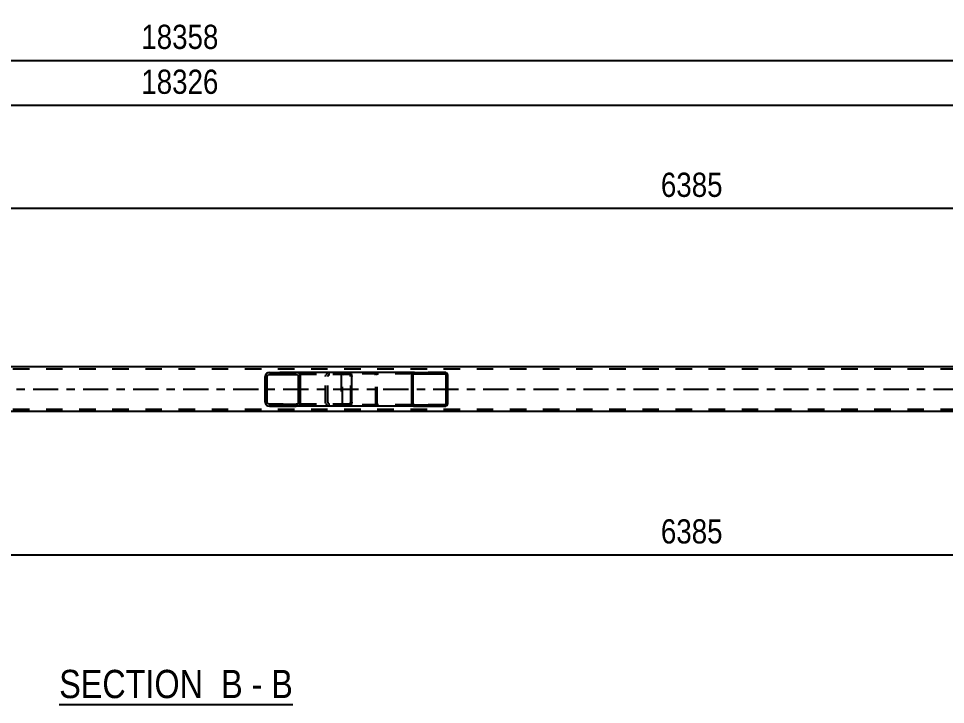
# Model space of a CAD drawing. Header units: millimetres. Extents: x 0 to 841, y 0 to 594.
# Drawn here: x 376 to 485.6, y 214.8 to 296 of the extents above; entities that cross this region are included whole.
import ezdxf

# ---------------------------------------------------------------- set-up
doc = ezdxf.new("R2010")
doc.units = ezdxf.units.MM
doc.linetypes.add('DXK_LINE_DOT2', pattern=[3.9198, 1.9599, -1.9599])
doc.linetypes.add('DXK_LINE_DOT3', pattern=[5.9187, 2.979, -0.9799, 0.9799, -0.9799])
doc.styles.add('Arial Narrow', font='ARIALN.TTF', dxfattribs={"height": 0.2})

# ---------------------------------------------------------------- blocks, each defined once
blk = doc.blocks.new('Unknown-318884811-12 - 5555')
at = {"color": 6, "linetype": 'Continuous'}
blk.add_line((380.78, 214.83), (408.43, 214.83), dxfattribs=at)
at = {"color": 0, "linetype": 'Continuous'}
for points in [[(398.89, 215.58), (398.89, 219.08), (380.78, 219.08), (380.78, 215.58)], [(402.5, 215.58), (402.5, 219.08), (399.94, 219.08), (399.94, 215.58)], [(404.82, 215.58), (404.82, 219.08), (403.55, 219.08), (403.55, 215.58)], [(408.43, 215.58), (408.43, 219.08), (405.87, 219.08), (405.87, 215.58)]]:
    blk.add_wipeout(points, dxfattribs=at)
at = {"color": 7, "linetype": 'Continuous', "style": 'Arial Narrow'}
for s, p in [('SECTION ', (380.78, 215.58)), ('B', (399.94, 215.58)), ('B', (405.87, 215.58)), ('-', (403.55, 215.58))]:
    blk.add_text(s, height=3.34, dxfattribs=at).set_placement(p)
blk = doc.blocks.new('Part-318884811-5679 - 5555')
at = {"linetype": 'Continuous'}
h = blk.add_hatch(dxfattribs=at)
h.set_pattern_fill('', scale=0.7, style=0, pattern_type=0)
h.set_pattern_definition([(45, (426.7203, 253.9117), (-1.57154, 1.57154), [])])
h.paths.add_polyline_path([(426.75, 253.79), (426.72, 253.91), (426.65, 254.02), (426.54, 254.08), (426.41, 254.11), (422.83, 254.11), (422.7, 254.08), (422.59, 254.02), (422.52, 253.91), (422.49, 253.79), (422.49, 250.43), (422.52, 250.31), (422.59, 250.2), (422.7, 250.13), (422.83, 250.11), (426.41, 250.11), (426.54, 250.13), (426.65, 250.2), (426.72, 250.31), (426.75, 250.43)])
h.paths.add_polyline_path([(426.56, 250.37), (426.53, 250.32), (426.47, 250.28), (426.41, 250.27), (422.83, 250.27), (422.76, 250.28), (422.71, 250.32), (422.67, 250.37), (422.66, 250.43), (422.66, 253.79), (422.67, 253.85), (422.71, 253.9), (422.76, 253.94), (422.83, 253.95), (426.41, 253.95), (426.47, 253.94), (426.53, 253.9), (426.56, 253.85), (426.58, 253.79), (426.58, 250.43)])
at = {"color": 7, "linetype": 'DXK_LINE_DOT2'}
for p, q in [((414.14, 253.79), (414.15, 253.81)), ((414.14, 253.79), (414.14, 250.43)), ((414.15, 253.81), (414.17, 253.91)), ((414.32, 253.85), (414.31, 253.79)), ((414.31, 250.43), (414.31, 253.79)), ((414.36, 253.9), (414.32, 253.85)), ((414.35, 254.08), (414.48, 254.11)), ((414.42, 253.94), (414.36, 253.9)), ((414.48, 253.95), (414.42, 253.94)), ((415.13, 254.11), (414.48, 254.11)), ((426.41, 253.95), (414.48, 253.95)), ((418.06, 254.11), (418.19, 254.08)), ((418.12, 253.94), (418.06, 253.95)), ((418.18, 253.9), (418.12, 253.94)), ((418.21, 253.85), (418.18, 253.9)), ((418.23, 253.79), (418.21, 253.85)), ((418.23, 250.43), (418.23, 253.79)), ((418.37, 253.91), (418.4, 253.79)), ((418.4, 250.43), (418.4, 253.79)), ((426.41, 254.11), (422.83, 254.11)), ((414.15, 250.41), (414.14, 250.43)), ((414.17, 250.31), (414.15, 250.41)), ((414.31, 250.43), (414.32, 250.37)), ((414.32, 250.37), (414.36, 250.32)), ((414.48, 250.11), (414.35, 250.13)), ((414.36, 250.32), (414.42, 250.28)), ((414.42, 250.28), (414.48, 250.27)), ((426.41, 250.27), (414.48, 250.27)), ((415.13, 250.11), (414.48, 250.11)), ((418.06, 250.27), (418.12, 250.28)), ((418.19, 250.13), (418.06, 250.11)), ((418.12, 250.28), (418.18, 250.32)), ((418.18, 250.32), (418.21, 250.37)), ((418.21, 250.37), (418.23, 250.43)), ((418.4, 250.43), (418.37, 250.31)), ((426.41, 250.11), (422.83, 250.11))]:
    blk.add_line(p, q, dxfattribs=at)
at = {"color": 2, "linetype": 'Continuous'}
for p, q in [((422.83, 254.11), (415.13, 254.11)), ((422.52, 253.91), (422.49, 253.79)), ((422.49, 250.43), (422.49, 253.79)), ((422.66, 253.79), (422.67, 253.85)), ((422.66, 250.43), (422.66, 253.79)), ((422.67, 253.85), (422.71, 253.9)), ((422.83, 254.11), (422.7, 254.08)), ((422.71, 253.9), (422.76, 253.94)), ((422.76, 253.94), (422.83, 253.95)), ((422.83, 254.11), (426.41, 254.11)), ((422.83, 253.95), (426.41, 253.95)), ((426.54, 254.08), (426.41, 254.11)), ((426.41, 253.95), (426.47, 253.94)), ((426.47, 253.94), (426.53, 253.9)), ((426.53, 253.9), (426.56, 253.85)), ((426.56, 253.85), (426.58, 253.79)), ((426.58, 250.43), (426.58, 253.79)), ((426.75, 253.79), (426.72, 253.91)), ((426.75, 250.43), (426.75, 253.79)), ((422.83, 250.11), (415.13, 250.11)), ((422.49, 250.43), (422.52, 250.31)), ((422.67, 250.37), (422.66, 250.43)), ((422.71, 250.32), (422.67, 250.37)), ((422.7, 250.13), (422.83, 250.11)), ((422.76, 250.28), (422.71, 250.32)), ((422.83, 250.27), (422.76, 250.28)), ((422.83, 250.27), (426.41, 250.27)), ((422.83, 250.11), (426.41, 250.11)), ((426.47, 250.28), (426.41, 250.27)), ((426.41, 250.11), (426.54, 250.13)), ((426.53, 250.32), (426.47, 250.28)), ((426.56, 250.37), (426.53, 250.32)), ((426.58, 250.43), (426.56, 250.37)), ((426.72, 250.31), (426.75, 250.43))]:
    blk.add_line(p, q, dxfattribs=at)
at = {"color": 7, "linetype": 'DXK_LINE_DOT2'}
for centre, start, end in [((418.07, 253.78), 24.3199, 69.2417), ((414.47, 250.44), 204.3199, 249.2417), ((418.07, 250.44), 290.7583, 335.6801)]:
    blk.add_arc(centre, 0.331, start, end, dxfattribs=at)
at = {"color": 2, "linetype": 'Continuous'}
for centre, start, end in [((422.82, 253.78), 110.7583, 155.68), ((426.42, 253.78), 24.32, 69.2417), ((422.82, 250.44), 204.32, 249.2417), ((426.42, 250.44), 290.7583, 335.68)]:
    blk.add_arc(centre, 0.331, start, end, dxfattribs=at)
blk = doc.blocks.new('Part-318884811-5684 - 5555')
at = {"color": 7, "linetype": 'DXK_LINE_DOT2'}
for p, q in [((726.12, 254.51), (64, 254.51)), ((726.12, 249.71), (64, 249.71))]:
    blk.add_line(p, q, dxfattribs=at)
at = {"color": 2, "linetype": 'Continuous'}
for p, q in [((582.53, 254.75), (333.12, 254.75)), ((582.53, 249.47), (333.12, 249.47))]:
    blk.add_line(p, q, dxfattribs=at)
at = {"color": 7, "linetype": 'DXK_LINE_DOT3'}
blk.add_line((64, 252.11), (726.12, 252.11), dxfattribs=at)
blk = doc.blocks.new('Part-318884811-5796 - 5555')
at = {"linetype": 'Continuous'}
h = blk.add_hatch(dxfattribs=at)
h.set_pattern_fill('', scale=0.7, style=0, pattern_type=0)
h.set_pattern_definition([(45, (409.2966, 253.8129), (-1.57154, 1.57154), [])])
h.paths.add_polyline_path([(409.33, 253.63), (409.3, 253.81), (409.19, 253.97), (409.02, 254.07), (408.83, 254.11), (405.65, 254.11), (405.46, 254.07), (405.29, 253.97), (405.18, 253.81), (405.15, 253.63), (405.15, 250.59), (405.18, 250.41), (405.29, 250.25), (405.46, 250.15), (405.65, 250.11), (408.83, 250.11), (409.02, 250.15), (409.19, 250.25), (409.3, 250.41), (409.33, 250.59)])
h.paths.add_polyline_path([(409.06, 250.5), (409.01, 250.42), (408.93, 250.37), (408.83, 250.35), (405.65, 250.35), (405.55, 250.37), (405.47, 250.42), (405.42, 250.5), (405.4, 250.59), (405.4, 253.63), (405.42, 253.72), (405.47, 253.8), (405.55, 253.85), (405.65, 253.87), (408.83, 253.87), (408.93, 253.85), (409.01, 253.8), (409.06, 253.72), (409.08, 253.63), (409.08, 250.59)])
at = {"color": 2, "linetype": 'Continuous'}
for p, q in [((405.18, 253.81), (405.15, 253.63)), ((405.15, 250.59), (405.15, 253.63)), ((405.4, 253.63), (405.42, 253.72)), ((405.4, 250.59), (405.4, 253.63)), ((405.42, 253.72), (405.47, 253.8)), ((405.65, 254.11), (405.46, 254.07)), ((405.47, 253.8), (405.55, 253.85)), ((405.55, 253.85), (405.65, 253.87)), ((405.65, 254.11), (408.83, 254.11)), ((405.65, 253.87), (408.83, 253.87)), ((415.13, 254.11), (408.83, 254.11)), ((409.02, 254.07), (408.83, 254.11)), ((408.83, 253.87), (408.93, 253.85)), ((408.93, 253.85), (409.01, 253.8)), ((409.01, 253.8), (409.06, 253.72)), ((409.06, 253.72), (409.08, 253.63)), ((409.08, 250.59), (409.08, 253.63)), ((409.33, 253.63), (409.3, 253.81)), ((409.33, 250.59), (409.33, 253.63)), ((415.13, 254.11), (415.24, 254.07)), ((415.24, 254.07), (415.32, 253.97)), ((415.32, 253.97), (415.38, 253.81)), ((415.38, 253.81), (415.4, 253.63)), ((415.4, 250.59), (415.4, 253.63)), ((405.15, 250.59), (405.18, 250.41)), ((405.42, 250.5), (405.4, 250.59)), ((405.47, 250.42), (405.42, 250.5)), ((405.46, 250.15), (405.65, 250.11)), ((405.55, 250.37), (405.47, 250.42)), ((405.65, 250.35), (405.55, 250.37)), ((405.65, 250.35), (408.83, 250.35)), ((405.65, 250.11), (408.83, 250.11)), ((408.93, 250.37), (408.83, 250.35)), ((408.83, 250.11), (409.02, 250.15)), ((415.13, 250.11), (408.83, 250.11)), ((409.01, 250.42), (408.93, 250.37)), ((409.06, 250.5), (409.01, 250.42)), ((409.08, 250.59), (409.06, 250.5)), ((409.3, 250.41), (409.33, 250.59)), ((415.24, 250.15), (415.13, 250.11)), ((415.32, 250.25), (415.24, 250.15)), ((415.38, 250.41), (415.32, 250.25)), ((415.4, 250.59), (415.38, 250.41))]:
    blk.add_line(p, q, dxfattribs=at)
at = {"color": 7, "linetype": 'DXK_LINE_DOT2'}
for p, q in [((408.83, 254.11), (405.65, 254.11)), ((415.13, 253.87), (405.65, 253.87)), ((412.3, 253.63), (412.33, 253.81)), ((412.3, 250.59), (412.3, 253.63)), ((412.57, 253.72), (412.55, 253.63)), ((412.55, 250.59), (412.55, 253.63)), ((412.62, 253.8), (412.57, 253.72)), ((412.61, 254.07), (412.8, 254.11)), ((412.62, 253.8), (412.64, 253.81)), ((412.64, 253.81), (412.7, 253.85)), ((412.7, 253.85), (412.8, 253.87)), ((414.14, 253.87), (414.14, 254.11)), ((415.18, 253.85), (415.13, 253.87)), ((415.23, 253.8), (415.18, 253.85)), ((415.26, 253.72), (415.23, 253.8)), ((415.27, 253.63), (415.26, 253.72)), ((415.27, 250.59), (415.27, 253.63)), ((415.13, 250.35), (405.65, 250.35)), ((408.83, 250.11), (405.65, 250.11)), ((412.33, 250.41), (412.3, 250.59)), ((412.55, 250.59), (412.57, 250.5)), ((412.57, 250.5), (412.62, 250.42)), ((412.8, 250.11), (412.61, 250.15)), ((412.62, 250.42), (412.7, 250.37)), ((412.7, 250.37), (412.8, 250.35)), ((414.14, 250.11), (414.14, 250.35)), ((415.13, 250.35), (415.18, 250.37)), ((415.18, 250.37), (415.23, 250.42)), ((415.23, 250.42), (415.26, 250.5)), ((415.26, 250.5), (415.27, 250.59))]:
    blk.add_line(p, q, dxfattribs=at)
at = {"color": 2, "linetype": 'Continuous'}
for centre, start, end in [((405.63, 253.61), 111.1941, 156.1506), ((408.85, 253.61), 23.8494, 68.8059), ((405.63, 250.6), 203.8494, 248.8059), ((408.85, 250.6), 291.1941, 336.1506)]:
    blk.add_arc(centre, 0.492, start, end, dxfattribs=at)
at = {"color": 7, "linetype": 'DXK_LINE_DOT2'}
for centre, start, end in [((412.78, 253.61), 111.1941, 156.1506), ((412.78, 250.6), 203.8494, 248.8059)]:
    blk.add_arc(centre, 0.492, start, end, dxfattribs=at)
blk = doc.blocks.new('StraightDimension-318884811-5996 - 5555')
at = {"color": 7, "linetype": 'Continuous'}
blk.add_line((327.92, 232.52), (583.33, 232.52), dxfattribs=at)
at = {"color": 0}
blk.add_wipeout([(459.88, 233.27), (459.88, 237.47), (451.37, 237.47), (451.37, 233.27)], dxfattribs=at)
at = {"color": 3, "style": 'Arial Narrow'}
blk.add_text('6385', height=2.863, dxfattribs=at).set_placement((451.97, 233.87))
blk = doc.blocks.new('StraightDimension-318884811-5965 - 5555')
at = {"color": 7, "linetype": 'Continuous'}
blk.add_line((53.78, 285.71), (736.34, 285.71), dxfattribs=at)
at = {"color": 0}
blk.add_wipeout([(400.23, 286.46), (400.23, 290.66), (389.89, 290.66), (389.89, 286.46)], dxfattribs=at)
at = {"color": 3, "style": 'Arial Narrow'}
blk.add_text('18326', height=2.863, dxfattribs=at).set_placement((390.49, 287.06))
blk = doc.blocks.new('StraightDimension-318884811-6009 - 5555')
at = {"color": 7, "linetype": 'Continuous'}
blk.add_line((53.14, 291.02), (736.98, 291.02), dxfattribs=at)
at = {"color": 0}
blk.add_wipeout([(400.23, 291.77), (400.23, 295.97), (389.89, 295.97), (389.89, 291.77)], dxfattribs=at)
at = {"color": 3, "style": 'Arial Narrow'}
blk.add_text('18358', height=2.863, dxfattribs=at).set_placement((390.49, 292.37))
blk = doc.blocks.new('StraightDimension-318884811-6026 - 5555')
at = {"color": 7, "linetype": 'Continuous'}
blk.add_line((327.92, 273.52), (583.33, 273.52), dxfattribs=at)
at = {"color": 0}
blk.add_wipeout([(459.88, 274.27), (459.88, 278.47), (451.37, 278.47), (451.37, 274.27)], dxfattribs=at)
at = {"color": 3, "style": 'Arial Narrow'}
blk.add_text('6385', height=2.863, dxfattribs=at).set_placement((451.97, 274.87))

msp = doc.modelspace()

# ---------------------------------------------------------------- block references
for name in ['StraightDimension-318884811-5965 - 5555', 'Part-318884811-5684 - 5555', 'Part-318884811-5796 - 5555', 'Part-318884811-5679 - 5555', 'StraightDimension-318884811-5996 - 5555', 'Unknown-318884811-12 - 5555']:
    msp.add_blockref(name, (0, 0))

# ---------------------------------------------------------------- next in the draw order: block references
msp.add_blockref('StraightDimension-318884811-6009 - 5555', (0, 0))

# ---------------------------------------------------------------- next in the draw order: block references
msp.add_blockref('StraightDimension-318884811-6026 - 5555', (0, 0))

doc.saveas('drawing.dxf')
